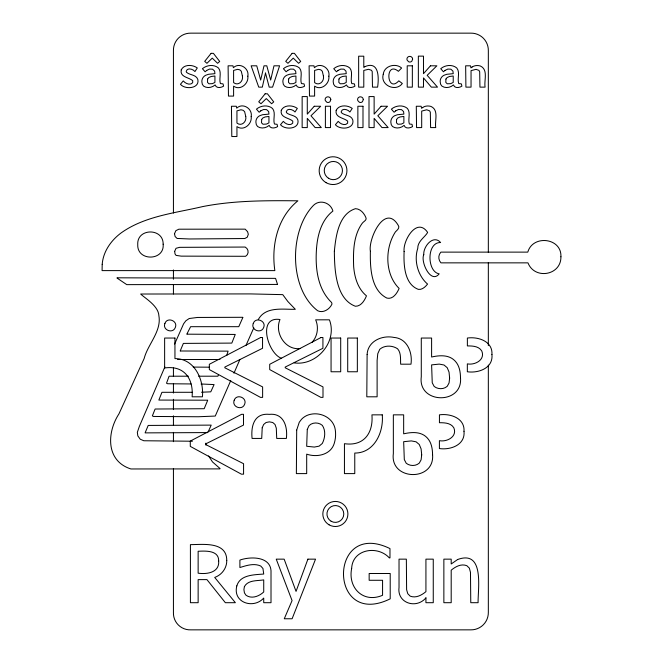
<?xml version="1.0" encoding="UTF-8"?>
<svg xmlns="http://www.w3.org/2000/svg" width="663" height="663" viewBox="0 0 663 663"><rect width="100%" height="100%" fill="white"/><g stroke="black" fill="none" stroke-linecap="round" stroke-linejoin="round"><path stroke-width="0.99" d="M242.873 317.444L238.771 326.685L190.621 326.685L186.908 333.995M180.237 350.884L183.369 343.401L231.818 343.094L235.241 334.442L187.024 334.177M207.676 400.336L204.187 408.715L155.109 409.021L152.374 415.883L153.468 416.455L198.27 416.754L215.26 416.057L230.774 380.529M226.663 355.6L228.089 351.141L180.336 350.992M174.618 344.047L183.601 323.809L185.864 320.784L189.22 318.513L197.466 317.453L242.724 317.295M164.847 366.962L139.354 426.408L137.34 432.317L137.829 435.906L140.233 439.213L143.805 440.754L192.436 441.226M245.923 345.547L253.805 327.804M239.923 359.437L233.964 373.194M218.566 374.636L217.878 376.203L198.569 376.203M208.281 431.646L211.199 425.116L148.205 425.431L145.098 432.881L207.867 432.574M258.247 319.641C265.54 306.124 282.869 309.613 295.325 309.298L287.825 301.483L282.761 294.645L250.639 293.916L140.655 294.024C144.948 298.176 158.515 305.892 158.896 315.82C161.673 331.318 147.725 344.437 144.153 358.534C135.724 376.965 127.371 395.438 118.95 413.878C106.735 432.583 105.782 461.017 130.926 468.965L219.876 468.89M312.099 342.282C317.569 336.307 318.903 327.199 315.663 319.831L329.412 319.823C337.823 341.52 316.715 366.191 294.14 362.868M205.77 443.87L243.495 425.082L243.495 414.317L241.581 414.317L190.281 441.094L190.281 446.381L241.398 474.169L243.57 474.169L243.57 463.71L205.77 444.583M300.505 348.489C285.513 350.777 274.159 332.917 279.993 319.525C256.821 315.903 267.943 353.827 281.601 358.343M201.477 392.223L210.768 391.833L214.091 384.581L201.063 383.985M277.333 284.427L126.766 284.634L117.086 278.104M192.336 392.289L161.938 392.305L158.863 400.062L207.577 400.203M177.609 359.495L219.975 359.495M188.408 376.203L169.09 376.203L166.529 383.197L167.631 383.753L191.085 383.952M117.119 277.805L275.568 278.369L277.474 284.286M193.24 367.087L209.375 367.186M219.983 468.492L212.5 461.92L208.555 455.92M488.333 252.354L488.333 50.628A17.163 17.163 0 0 0 470.854 33.15L190.911 33.15A17.056 17.056 0 0 0 173.433 50.628L173.433 213.047M488.333 262.705L488.333 345.58M488.333 365.122L488.333 612.372A17.221 17.221 0 0 1 470.854 629.85L190.911 629.85A16.732 16.732 0 0 1 173.433 612.372L173.433 468.575M205.886 443.149L205.886 445.072M173.433 269.949L173.433 279.256M173.433 284.427L173.433 293.974M173.433 367.982L173.433 376.501M173.433 383.744L173.433 393.051M173.433 399.259L173.433 409.61M173.433 415.817L173.433 425.132M173.433 432.367L173.433 441.674M163.148 244.175C164.747 261.023 136.959 261.545 137.747 244.639C136.702 227.964 163.479 227.699 163.148 244.175M334.351 251.302C334.55 268.739 335.387 298.822 355.393 306.256C361.086 306.364 364.6 300.48 366.473 295.847C357.821 288.77 354.564 277.391 353.661 266.667C353.114 252.064 353.263 235.597 362.255 223.257C363.481 221.417 367.41 220.116 365.785 217.315C364.012 213.138 360.332 208.82 355.459 208.671C338.553 213.975 335.809 236.476 334.351 251.302M423.765 254.683C420.35 261.777 430.851 284.485 439.179 273.836C426.864 271.847 426.483 241.987 440.63 242.534C433.221 234.056 423.085 246.727 423.765 254.683M404.115 251.501C403.601 264.139 404.09 284.029 418.312 289.366C422.182 289.996 425.356 286.822 427.56 284.079C418.187 276.081 413.613 260.932 417.765 248.335C417.549 241.175 425.273 236.931 427.635 232.406C416.82 216.519 402.69 240.884 404.115 251.501M560.915 256.772C561.296 275.394 534.685 280.076 527.963 262.855L440.953 262.855C438.168 259.871 438.052 255.114 440.903 252.122L527.798 252.122C532.787 234.404 561.884 237.768 560.915 256.772M316.541 248.385C315.124 267.148 317.204 288.562 331.442 302.353C331.848 302.916 332.014 303.646 331.865 304.325C329.552 309.289 323.13 313.45 317.71 310.765C288.712 288.654 288.977 230.227 313.624 205.223C319.956 199.082 330.696 202.679 332.909 211.058C321.58 219.826 317.552 234.735 316.541 248.385M174.676 251.36L175.024 253.921L176.076 255.388L181.173 256.133L245.641 256.291C249.222 254.103 248.807 248.932 245.161 247.05L179.598 247.34L176.026 248.294L174.676 251.36M370.385 251.244C370.087 266.982 370.634 289.98 386.927 298.101C393.018 299.601 397.079 293.162 399.134 288.438C384.722 274.333 384.747 248.103 395.463 231.818C397.17 230.119 400.253 227.807 398.123 225.147C384.714 202.895 368.048 239.26 370.385 251.244M102.201 264.313L102.085 270.612L274.847 270.612C271.184 245.517 277.407 217.373 297.894 200.814C266.029 200.524 234.08 200.417 202.654 206.591C175.131 213.08 144.841 216.022 121.188 232.879C111.077 240.346 103.188 251.517 102.201 264.313M174.518 233.716L175.107 236.5L177.104 238.448L189.328 238.97L244.821 238.523L247.274 237.18L248.31 234.296L247.572 231.677L245.161 229.149L178.844 229.199L175.886 230.641L174.518 233.716M382.253 414.847C383.827 432.019 374.438 453.136 354.763 453.061L354.763 473.606L344.445 473.606L344.445 443.688C363.813 446.497 373.41 433.171 371.935 414.847L382.253 414.847M351.663 568.39C347.685 587.799 363.258 603.579 382.568 595.291L382.568 580.282L369.158 580.282L369.158 573.495L390.209 573.495L390.209 598.838C327.829 629.51 328.119 518.35 389.977 548.583L389.977 557.898L389.314 557.898C377.703 545.052 352.476 548.989 351.663 568.39M367.12 354.564L366.796 396.805L377.114 396.805L377.114 360.506L377.777 353.669L379.775 349.277C384.623 345.042 392.363 345.29 397.568 348.771C401.264 352.907 400.353 359.031 400.659 364.186L410.977 364.186C412.709 352.583 407.239 338.42 394.013 337.442C382.17 334.914 367.75 341.113 367.12 354.564M296.692 430.08L296.369 473.606L306.687 473.606L306.687 454.147C316.897 457.677 330.771 454.893 334.243 443.406A30.821 30.821 0 0 0 335.263 429.732C333.638 418.452 321.505 412.021 310.881 414.242A16.94 16.94 0 0 0 301.532 419.273L299.27 422.256L296.692 430.08M432.574 454.71C434.82 481.827 389.67 480.882 393.35 453.55L393.35 414.847L403.659 414.847L403.659 433.817C411.566 432.044 421.071 431.29 427.138 437.795C431.464 442.279 432.491 448.727 432.574 454.71M460.512 377.91C462.766 405.018 417.607 404.082 421.287 376.741L421.287 338.047L431.605 338.047L431.605 357.017C439.503 355.244 449.008 354.49 455.075 360.995C459.401 365.47 460.429 371.918 460.512 377.91M464.001 431.306C465.418 444.931 450.6 450.169 439.403 448.561L439.403 440.688C446.986 442.146 457.511 436.685 453.84 427.817C450.865 422.895 444.591 422.696 439.436 422.721L439.436 414.847C450.268 413.298 464.954 418.088 464.001 431.306M491.938 354.506C493.355 368.131 478.545 373.368 467.34 371.761L467.34 363.879C474.923 365.346 485.449 359.885 481.786 351.017C478.802 346.094 472.528 345.895 467.374 345.92L467.374 338.047C478.205 336.497 492.891 341.279 491.938 354.506M383.255 74.289C379.957 85.394 395.927 92.306 402.317 83.48L398.819 80.836C386.595 94.138 384.706 60.118 398.405 71.314L401.604 68.016C395.728 62.712 384.059 65.803 383.255 74.289M242.426 76.096C243.487 81.3 238.133 86.314 233.6 82.61L233.6 70.411L237.627 69.342L239.807 69.847L241.299 71.248L242.426 76.096M245.766 116.539C246.827 121.743 241.473 126.757 236.94 123.061L236.94 110.854L240.967 109.785L243.147 110.29L244.639 111.691L245.766 116.539M323.436 76.096C324.497 81.3 319.143 86.314 314.61 82.61L314.61 70.411L318.638 69.342L320.817 69.847L322.309 71.248L323.436 76.096M307.276 429.409L306.687 446.274L314.337 447.061L319.102 446.158L322.301 443.456C325.11 437.978 325.914 430.668 322.326 425.364C318.638 422.165 312.538 422.091 309.049 425.629L307.276 429.409M262.208 427.776L261.719 438.434L252.081 438.434C250.829 426.027 254.169 412.842 269.369 414.358C283.756 412.858 287.841 426.781 286.358 438.434L276.72 438.434L276.297 428.157L275.012 424.486L272.75 422.513L269.369 421.859L266.045 422.513L263.65 424.486L262.208 427.776M236.824 585.877C232.431 602.725 253.597 609.413 263.725 598.059L263.725 602.7L271.01 602.7L271.01 572.907C272.012 556.398 251.111 556.116 239.898 560.078L239.898 567.528C246.503 565.498 254.028 562.945 260.758 566.045L262.946 568.481L263.725 574.042C254.343 574.821 240.089 574.622 236.824 585.877M421.701 454.859L421.104 459.807L419.298 463.089C415.709 466.313 409.958 466.188 406.228 463.263L404.306 459.583L403.659 441.699L411.317 440.912L416.082 441.807L419.281 444.508L421.096 448.892L421.701 454.859M449.638 378.059L449.042 383.007L447.243 386.289C443.646 389.512 437.895 389.388 434.174 386.454L432.243 382.783L431.605 364.89L439.254 364.103L444.019 365.006L447.218 367.708L449.033 372.092L449.638 378.059M181.223 69.864C179.723 77.24 188.897 77.256 192.718 80.662L192.668 82.734C190.099 85.726 185.342 83.463 183.261 80.919L180.452 84.292C185.101 89.878 199.861 88.66 197.823 79.461C196.132 74.447 189.784 75.309 186.46 72.259L186.204 71.339C187.074 67.253 193.107 69.002 194.947 71.554L197.284 67.957C192.709 64.543 184.024 64.096 181.223 69.864M281.269 110.315C279.769 117.683 288.944 117.699 292.764 121.105L292.714 123.177C290.145 126.177 285.388 123.915 283.308 121.362L280.507 124.735C285.156 130.329 299.908 129.103 297.869 119.912C296.179 114.898 289.83 115.752 286.507 112.702L286.25 111.782C287.12 107.704 293.154 109.445 295.002 111.997L297.331 108.409C292.764 104.986 284.071 104.539 281.269 110.315M336.174 110.315C334.674 117.683 343.848 117.699 347.669 121.105L347.619 123.177C345.05 126.177 340.293 123.915 338.213 121.362L335.403 124.735C340.053 130.329 354.813 129.103 352.774 119.912C351.083 114.898 344.735 115.752 341.412 112.702L341.155 111.782C342.025 107.704 348.058 109.445 349.898 111.997L352.235 108.409C347.661 104.986 338.975 104.539 336.174 110.315M247.854 76.179C248.874 83.654 240.304 90.98 233.6 86.165L233.6 96.085L228.462 96.085L228.105 65.811L232.945 65.811L233.401 67.701C239.31 61.899 249.445 68.19 247.854 76.179M251.194 116.622C252.213 124.097 243.644 131.431 236.94 126.616L236.94 136.528L231.801 136.528L231.445 106.254L236.285 106.254L236.741 108.152C242.641 102.342 252.785 108.633 251.194 116.622M226.754 560.392C226.928 568.05 221.848 574.896 214.713 577.432L235.373 602.7L225.354 602.7L206.947 579.619L198.138 579.619L198.138 602.7L190.414 602.7L190.414 544.638C202.919 544.596 226.771 541.273 226.754 560.392M328.865 76.179C329.884 83.654 321.315 90.98 314.61 86.165L314.61 96.085L309.472 96.085L309.115 65.811L313.955 65.811L314.411 67.701C320.32 61.899 330.464 68.19 328.865 76.179M218.682 560.981C219.61 572.658 206.864 574.473 198.138 573.18L198.138 551.268C205.605 550.912 218.939 550.141 218.682 560.981M244.39 586.647L243.909 589.598L244.44 592.879L246.023 595.25C251.675 599.269 259.158 596.269 263.725 591.976L263.725 579.893C257.211 580.987 248.045 579.827 244.39 586.647M207.627 79.03L207.494 82.353L208.936 83.787L212.392 83.654L214.92 82.436L214.92 75.996L211.157 76.494L208.82 77.53L207.627 79.03M261.661 119.473L261.52 122.804L262.962 124.238L266.418 124.097L268.946 122.879L268.946 116.448L265.183 116.937L262.855 117.973L261.661 119.473M288.637 79.03L288.504 82.353L289.946 83.787L293.402 83.654L295.93 82.436L295.93 75.996L292.168 76.494L289.83 77.53L288.637 79.03M338.959 79.03L338.818 82.353L340.26 83.787L343.716 83.654L346.243 82.436L346.243 75.996L342.489 76.494L340.152 77.53L338.959 79.03M396.59 119.473L396.449 122.804L397.891 124.238L401.347 124.097L403.875 122.879L403.875 116.448L400.112 116.937L397.783 117.973L396.59 119.473M445.942 79.03L445.801 82.353L447.243 83.787L450.699 83.654L453.227 82.436L453.227 75.996L449.464 76.494L447.135 77.53L445.942 79.03M330.804 99.616L330.033 101.613A2.751 2.751 0 0 1 326.884 102.235L325.359 100.652A2.776 2.776 0 0 1 325.972 97.56C327.679 95.886 330.912 97.154 330.804 99.616M363.274 99.616L362.504 101.613A2.751 2.751 0 0 1 359.354 102.235L357.829 100.652A2.776 2.776 0 0 1 358.443 97.56C360.15 95.886 363.382 97.154 363.274 99.616M412.626 59.173L411.856 61.17A2.751 2.751 0 0 1 408.706 61.783L407.181 60.209A2.776 2.776 0 0 1 407.795 57.117C409.502 55.443 412.734 56.711 412.626 59.173M164.905 323.436C162.137 330.041 172.902 334.193 175.339 327.464C178.115 320.875 167.25 316.582 164.905 323.436M234.205 400.237C231.437 406.842 242.21 410.994 244.639 404.264C247.415 397.676 236.55 393.383 234.205 400.237M253.258 323.436C250.49 330.041 261.255 334.193 263.692 327.464C266.468 320.875 255.603 316.582 253.258 323.436M265.515 73.071L262.316 87.135L258.736 87.135L251.136 65.811L256.747 65.811L260.658 80.066L264.015 65.811L266.799 65.811L270.67 80.049L273.985 65.811L279.595 65.811L272.568 87.135L269.186 87.135L265.515 73.071M307.897 559.149L296.046 591.396L284.154 559.149L276.239 559.149L292.068 600.595L284.27 618.761L292.11 618.761L315.538 559.149L307.897 559.149M211.107 53.347L204.71 61.361L206.939 63.3L212.251 58.129L217.605 63.3L219.693 61.444L213.395 53.347L211.107 53.347M292.118 53.347L285.72 61.361L287.949 63.3L293.261 58.129L298.615 63.3L300.704 61.444L294.405 53.347L292.118 53.347M265.142 93.79L258.736 101.812L260.973 103.743L266.286 98.572L271.639 103.743L273.728 101.887L267.429 93.79L265.142 93.79M314.254 106.254L307.284 114.135L307.284 96.574L302.146 96.574L302.146 127.586L307.284 127.586L307.284 118.362L315.14 127.586L321.306 127.586L310.972 115.776L320.677 106.254L314.254 106.254M381.101 106.254L374.131 114.135L374.131 96.574L369.001 96.574L369.001 127.586L374.131 127.586L374.131 118.362L381.996 127.586L388.153 127.586L377.827 115.776L387.524 106.254L381.101 106.254M430.461 65.811L423.483 73.684L423.483 56.131L418.353 56.131L418.353 87.135L423.483 87.135L423.483 77.911L431.348 87.135L437.505 87.135L427.179 75.325L436.876 65.811L430.461 65.811M206.74 70.402L205.124 71.795L202.414 68.712C206.74 64.957 213.975 64.17 218.467 67.999C222.022 72.366 218.749 78.607 220.398 83.571L223.033 83.861L223.588 86.132C221.111 87.856 216.196 88.569 215.135 84.922C212.077 87.707 207.005 88.56 203.541 86.057L202.298 84.226L201.859 81.665A6.738 6.738 0 0 1 205.87 75.201L208.547 74.281L214.92 73.668L214.621 71.098L212.55 69.176L209.508 69.076L206.74 70.402M287.75 70.402L286.134 71.795L283.424 68.712C287.75 64.957 294.985 64.17 299.477 67.999C303.032 72.366 299.759 78.607 301.408 83.571L304.044 83.861L304.599 86.132C302.121 87.856 297.206 88.569 296.146 84.922C293.087 87.707 288.015 88.56 284.551 86.057L283.308 84.226L282.869 81.665A6.738 6.738 0 0 1 286.88 75.201L289.557 74.281L295.93 73.668L295.632 71.098L293.56 69.176L290.518 69.076L287.75 70.402M260.774 110.845L259.15 112.238L256.448 109.155C260.774 105.409 268.009 104.613 272.501 108.442C276.057 112.818 272.783 119.05 274.432 124.014L277.068 124.304L277.623 126.575C275.145 128.307 270.231 129.012 269.17 125.373C266.112 128.158 261.04 129.003 257.576 126.509L256.332 124.669L255.893 122.108A6.738 6.738 0 0 1 259.904 115.644L262.581 114.724L268.946 114.111L268.656 111.55L266.576 109.619L263.543 109.519L260.774 110.845M338.072 70.402L336.456 71.795L333.746 68.712C338.072 64.957 345.307 64.17 349.799 67.999C353.354 72.366 350.081 78.607 351.73 83.571L354.365 83.861L354.92 86.132C352.443 87.856 347.528 88.569 346.467 84.922C343.409 87.707 338.337 88.56 334.873 86.057L333.63 84.226L333.191 81.665A6.738 6.738 0 0 1 337.202 75.201L339.879 74.281L346.243 73.668L345.953 71.098L343.882 69.176L340.84 69.076L338.072 70.402M395.703 110.845L394.079 112.238L391.377 109.155C395.695 105.409 402.93 104.613 407.422 108.442C410.985 112.818 407.712 119.05 409.353 124.014L411.988 124.304L412.543 126.575C410.065 128.307 405.151 129.012 404.09 125.373C401.04 128.158 395.96 129.003 392.496 126.509L391.253 124.669L390.822 122.108A6.738 6.738 0 0 1 394.833 115.644L397.51 114.724L403.875 114.111L403.576 111.55L401.505 109.619L398.463 109.519L395.703 110.845M445.055 70.402L443.431 71.795L440.729 68.712C445.055 64.957 452.282 64.17 456.782 67.999C460.337 72.366 457.064 78.607 458.705 83.571L461.349 83.861L461.896 86.132C459.426 87.856 454.511 88.569 453.442 84.922C450.392 87.707 445.312 88.56 441.856 86.057L440.605 84.226L440.174 81.665A6.738 6.738 0 0 1 444.185 75.201L446.862 74.281L453.227 73.668L452.928 71.098L450.857 69.176L447.815 69.076L445.055 70.402M472.089 67.013L470.945 67.883L470.49 65.811L465.65 65.811L465.907 87.135L471.045 87.135L471.045 70.643L476.017 69.342L478.935 70.377L479.689 71.811L479.946 87.135L485.084 87.135C483.891 80.472 488.532 69.64 480.31 65.985C477.559 65.173 474.517 65.405 472.089 67.013M422.737 107.456L421.593 108.326L421.138 106.254L416.298 106.254L416.555 127.586L421.693 127.586L421.693 111.094L426.665 109.785L429.583 110.829L430.337 112.254L430.594 127.586L435.732 127.586C434.538 120.915 439.179 110.091 430.958 106.428C428.199 105.624 425.165 105.848 422.737 107.456M364.766 66.714L363.788 67.427L363.788 56.189L358.65 56.189L358.65 87.135L363.788 87.135L363.788 70.427L368.529 69.3L371.429 70.261L372.216 71.496L372.473 87.135L377.612 87.135C378.996 77.728 379.137 60.391 364.766 66.714M425.928 597.869C416.314 609.314 396.905 603.197 399.027 587.418L399.027 559.149L406.353 559.149L406.61 589.697L407.762 593.692L410.198 596.153C415.941 598.366 421.56 595.233 425.928 591.661L425.928 559.149L433.262 559.149L433.262 602.7L425.928 602.7L425.928 597.869M457.669 559.497L451.196 563.981L451.196 559.149L443.862 559.149L443.862 602.7L451.196 602.7L451.196 570.18C455.547 566.633 461.141 563.451 466.868 565.713L469.363 568.15L470.473 572.302L470.771 602.7L478.098 602.7C477.791 589.125 484.835 549.594 457.669 559.497M260.634 337.517L209.334 364.294L209.334 369.581L260.451 397.369L262.623 397.369L262.623 386.91L224.823 367.783L224.823 367.07L262.548 348.282L262.548 337.517L260.634 337.517M321.008 337.517L269.708 364.294L269.708 369.581L320.826 397.369L322.997 397.369L322.997 386.91L285.198 367.783L285.198 367.07L322.922 348.282L322.922 337.517L321.008 337.517M412.345 65.811L407.215 65.811L407.215 87.135L412.345 87.135L412.345 65.811M330.53 106.254L325.392 106.254L325.392 127.586L330.53 127.586L330.53 106.254M362.993 106.254L357.863 106.254L357.863 127.586L362.993 127.586L362.993 106.254M174.949 338.047L164.631 338.047L164.631 367.973C183.999 365.156 193.596 378.482 192.121 396.805L202.43 396.805C204.013 379.634 194.615 358.517 174.949 358.592L174.949 338.047M340.699 338.047L331.061 338.047L331.061 371.761L340.699 371.761L340.699 338.047M357.349 338.047L347.71 338.047L347.71 371.761L357.349 371.761L357.349 338.047M331.152 521.267A8.42 8.42 0 0 0 343.79 513.974A8.42 8.42 0 0 0 331.152 506.681A8.42 8.42 0 0 0 331.152 521.267M329.097 524.831A12.539 12.539 0 0 0 347.901 513.974A12.539 12.539 0 0 0 329.097 503.118A12.539 12.539 0 0 0 329.097 524.831M326.105 182.673A13.882 13.882 0 0 0 346.931 170.656A13.882 13.882 0 0 0 326.105 158.631A13.882 13.882 0 0 0 326.105 182.673M328.467 178.248A9.108 9.108 0 0 0 342.44 170.938A9.108 9.108 0 0 0 329.121 162.493A9.108 9.108 0 0 0 328.467 178.248"/></g></svg>
